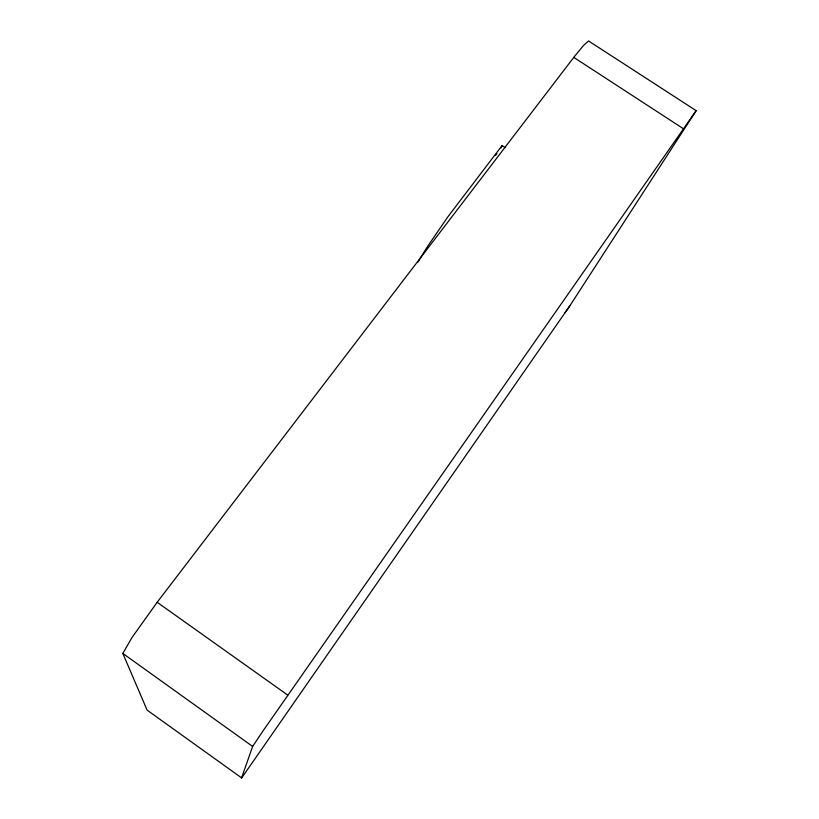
<?xml version="1.0" encoding="UTF-8"?>
<svg xmlns="http://www.w3.org/2000/svg" width="819" height="819" viewBox="0 0 819 819"><rect width="100%" height="100%" fill="white"/><g stroke="black" fill="none" stroke-linecap="round" stroke-linejoin="round"><path stroke-width="1.23" d="M241.523 778.05L252.641 746.447L262.807 731.203L696.17 110.657L588.544 40.95L583.384 45.608L573.781 57.381L157.166 602.272L131.931 637.632L122.83 653.429L147.092 710.114L241.677 777.937L570.27 305.2M501.105 147.963L502.067 145.587L505.21 147.666M696.17 110.657L569.942 305.682A39.67 0.604 -55.7 0 1 565.018 312.776M495.546 155.334L496.898 153.511M502.067 145.587L447.737 216.994L428.439 245.147A67.67 8.487 -56.5 0 0 417.946 262.131M573.781 57.381L683.2 128.603M157.166 602.272L287.725 695.096M122.83 653.429L252.641 746.447"/></g></svg>
